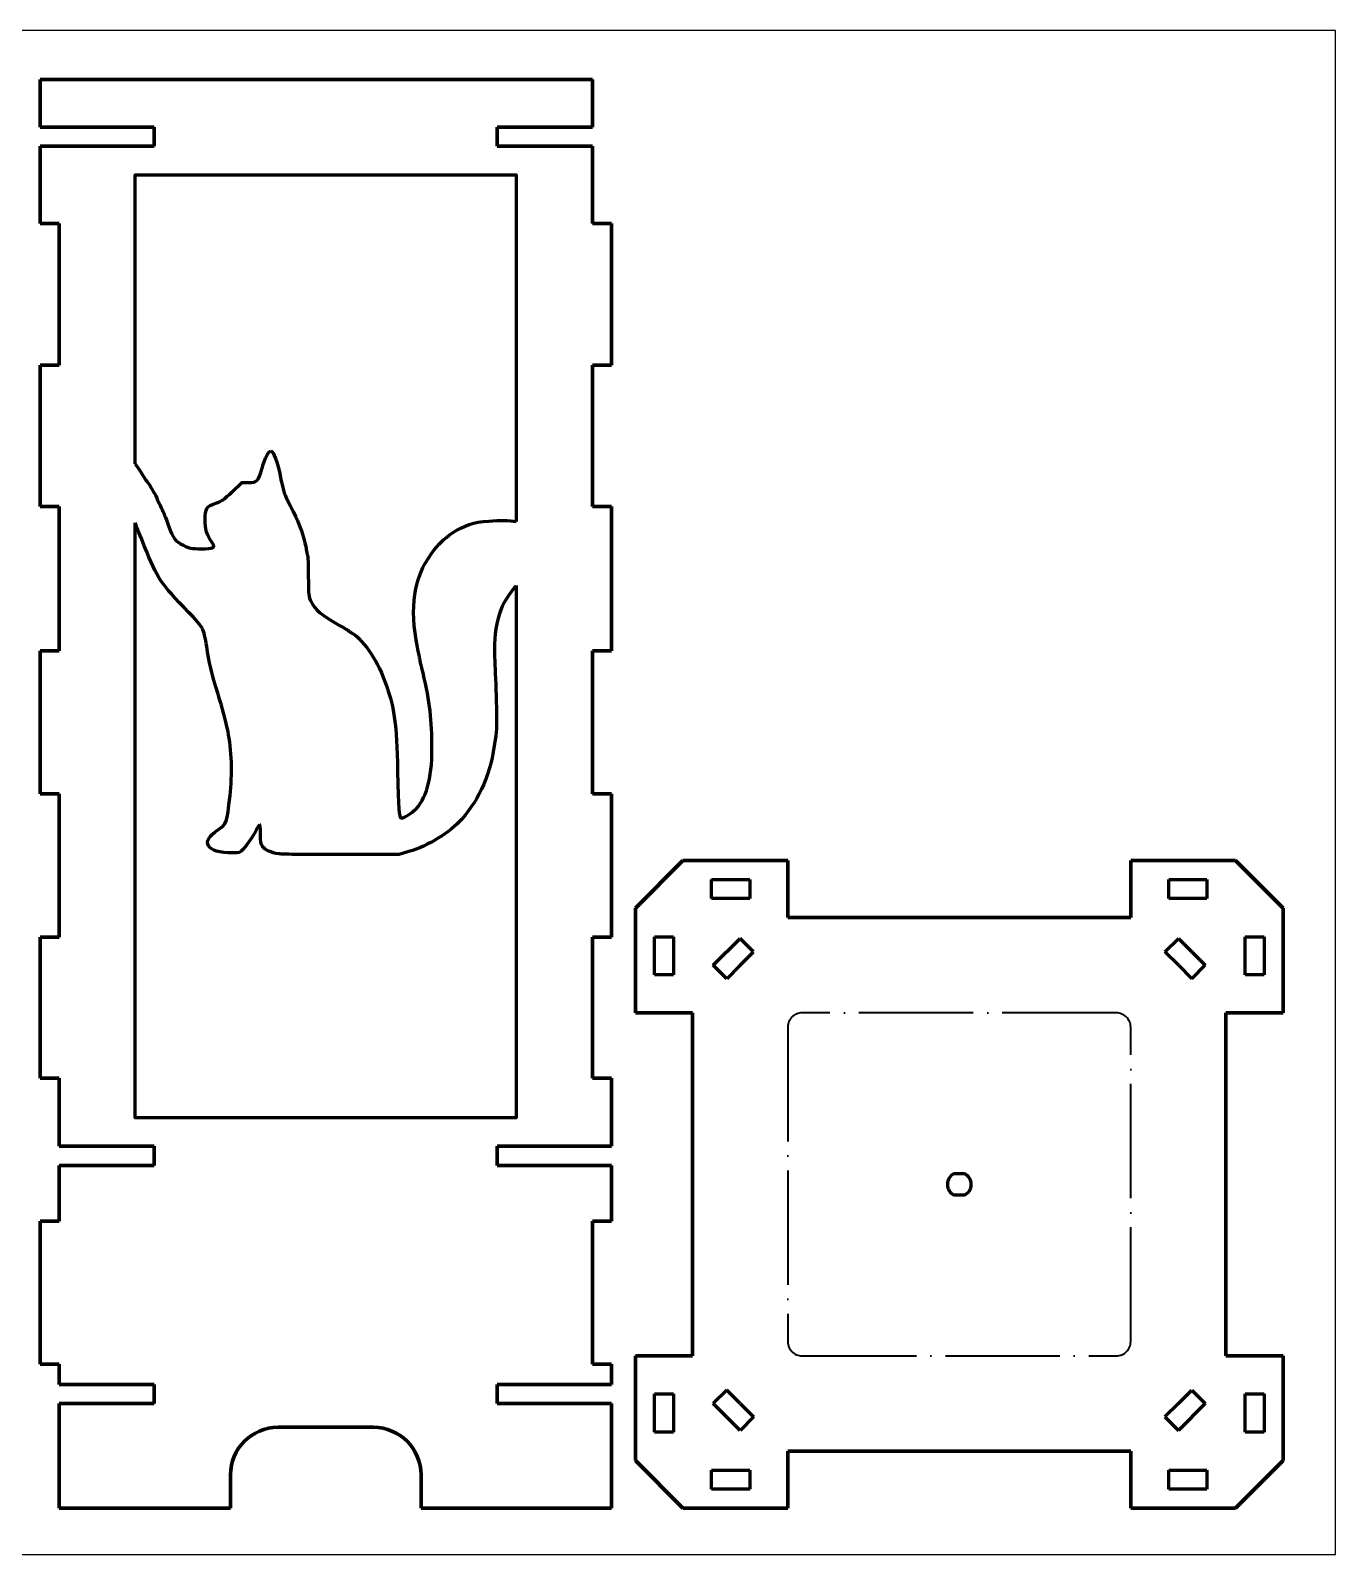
# Model space of a CAD drawing. Header units: millimetres. Extents: x 0 to 650, y 0 to 320.
# Drawn here: x 376 to 650, y 0 to 320 of the extents above; entities that cross this region are included whole.
import ezdxf

# ---------------------------------------------------------------- set-up
doc = ezdxf.new("R2010")
doc.units = ezdxf.units.MM
doc.linetypes.add('ACAD_ISO04W100', pattern=[30, 24, -3, 0, -3])
doc.layers.get('0').update_dxf_attribs({"lineweight": 70})
doc.layers.add('tst', color=2, linetype='ACAD_ISO04W100', lineweight=40)
doc.layers.add('Отверстия', color=220, linetype='Continuous', lineweight=60)
doc.layers.add('Внутренний контур', color=110, linetype='Continuous')

msp = doc.modelspace()

# ---------------------------------------------------------------- linework, layer by layer
at = {"ltscale": 4}
for p, q in [((378, 299.71), (378, 309.71)), ((378, 309.71), (494, 309.71)), ((494, 299.71), (494, 309.71)), ((378, 299.71), (402, 299.71)), ((402, 299.71), (402, 295.71)), ((474, 299.71), (474, 295.71)), ((494, 299.71), (474, 299.71)), ((378, 279.5), (378, 295.71)), ((402, 295.71), (378, 295.71)), ((474, 295.71), (494, 295.71)), ((494, 279.5), (494, 295.71)), ((382, 279.5), (378, 279.5)), ((382, 249.72), (382, 279.5)), ((498, 279.5), (494, 279.5)), ((498, 249.72), (498, 279.5)), ((378, 220.03), (378, 249.72)), ((378, 249.72), (382, 249.72)), ((494, 220.03), (494, 249.72)), ((494, 249.72), (498, 249.72)), ((382, 220.03), (378, 220.03)), ((382, 189.78), (382, 220.03)), ((498, 220.03), (494, 220.03)), ((498, 189.78), (498, 220.03)), ((378, 159.71), (378, 189.78)), ((378, 189.78), (382, 189.78)), ((494, 159.71), (494, 189.78)), ((494, 189.78), (498, 189.78)), ((382, 159.71), (378, 159.71)), ((382, 129.62), (382, 159.71)), ((498, 159.71), (494, 159.71)), ((498, 129.62), (498, 159.71)), ((378, 100.03), (378, 129.62)), ((378, 129.62), (382, 129.62)), ((494, 100.03), (494, 129.62)), ((494, 129.62), (498, 129.62)), ((382, 100.03), (378, 100.03)), ((382, 85.71), (382, 100.03)), ((498, 100.03), (494, 100.03)), ((498, 85.71), (498, 100.03)), ((402, 85.71), (382, 85.71)), ((402, 82.27), (402, 85.71)), ((498, 85.71), (474, 85.71)), ((474, 85.71), (474, 81.71)), ((382, 70), (382, 81.71)), ((382, 70), (382, 81.71)), ((382, 81.71), (402, 81.71)), ((402, 81.71), (402, 82.27)), ((474, 81.71), (498, 81.71)), ((498, 70), (498, 81.71)), ((498, 70), (498, 81.71)), ((378, 39.98), (378, 70)), ((378, 70), (382, 70)), ((494, 39.98), (494, 70)), ((494, 70), (498, 70)), ((382, 39.98), (378, 39.98)), ((382, 39.98), (382, 35.71)), ((498, 39.98), (494, 39.98)), ((498, 39.98), (498, 35.71)), ((382, 35.71), (402, 35.71)), ((402, 35.71), (402, 31.71)), ((498, 35.71), (474, 35.71)), ((474, 35.71), (474, 31.71)), ((382, 31.71), (382, 9.71)), ((402, 31.71), (382, 31.71)), ((474, 31.71), (498, 31.71)), ((498, 31.71), (498, 9.71)), ((418, 14.72), (418, 16.72)), ((458, 14.71), (458, 16.71)), ((382, 9.72), (413, 9.72)), ((498, 9.72), (463, 9.71))]:
    msp.add_line(p, q, dxfattribs=at)
for p, q in [((503, 135.72), (513, 145.72)), ((513, 145.72), (535, 145.72)), ((535, 145.72), (535, 133.72)), ((607, 133.72), (607, 145.72)), ((607, 145.72), (629, 145.72)), ((629, 145.72), (639, 135.72)), ((503, 113.72), (503, 135.72)), ((639, 135.72), (639, 113.72)), ((535, 133.72), (607, 133.72)), ((515, 113.72), (503, 113.72)), ((515, 41.72), (515, 113.72)), ((639, 113.72), (627, 113.72)), ((627, 113.72), (627, 41.72)), ((503, 19.72), (503, 41.72)), ((503, 41.72), (515, 41.72)), ((627, 41.72), (639, 41.72)), ((639, 41.72), (639, 19.72)), ((513, 9.72), (503, 19.72)), ((607, 21.72), (535, 21.72)), ((535, 21.72), (535, 9.72)), ((607, 9.72), (607, 21.72)), ((629, 9.72), (639, 19.72)), ((418, 14.72), (418, 9.72)), ((458, 14.71), (458, 9.71)), ((413, 9.72), (418, 9.72)), ((458, 9.71), (463, 9.71)), ((535, 9.72), (513, 9.72)), ((629, 9.72), (607, 9.72))]:
    msp.add_line(p, q)
at = {"ltscale": 100}
msp.add_line((428, 26.72), (448, 26.71), dxfattribs=at)
at = {"ltscale": 4}
msp.add_arc((428, 16.72), 10, 90, 180, dxfattribs=at)
at = {"ltscale": 100}
msp.add_arc((448, 16.71), 10, 0, 90, dxfattribs=at)
at = {"layer": 'tst'}
for p, q in [((604, 113.72), (538, 113.72)), ((535, 110.72), (535, 44.72)), ((607, 44.72), (607, 110.72)), ((538, 41.72), (604, 41.72))]:
    msp.add_line(p, q, dxfattribs=at)
for centre, start, end in [((538, 110.72), 90, 180), ((604, 110.72), 0, 90), ((538, 44.72), 180, 270), ((604, 44.72), 270, 0)]:
    msp.add_arc(centre, 3, start, end, dxfattribs=at)
at = {"layer": 'Внутренний контур'}
msp.add_lwpolyline([(0, 0), (650, 0), (650, 320), (0, 320)], close=True, dxfattribs=at)
at = {"layer": 'Отверстия'}
for p, q in [((519, 137.72), (519, 141.72)), ((519, 141.72), (527, 141.72)), ((527, 141.72), (527, 137.72)), ((615, 137.72), (615, 141.72)), ((615, 141.72), (623, 141.72)), ((623, 141.72), (623, 137.72)), ((527, 137.72), (519, 137.72)), ((623, 137.72), (615, 137.72)), ((507, 121.72), (507, 129.72)), ((507, 129.72), (511, 129.72)), ((511, 129.72), (511, 121.72)), ((519.34, 123.72), (525, 129.37)), ((519.34, 123.72), (525, 129.37)), ((527.83, 126.54), (525, 129.37)), ((614.17, 126.54), (617, 129.37)), ((617, 129.37), (622.66, 123.72)), ((617, 129.37), (622.66, 123.72)), ((631, 121.72), (631, 129.72)), ((631, 129.72), (635, 129.72)), ((635, 129.72), (635, 121.72)), ((525, 123.72), (527.83, 126.54)), ((617, 123.72), (614.17, 126.54)), ((511, 121.72), (507, 121.72)), ((522.17, 120.89), (519.34, 123.72)), ((525, 123.72), (522.17, 120.89)), ((617, 123.72), (619.83, 120.89)), ((619.83, 120.89), (622.66, 123.72)), ((635, 121.72), (631, 121.72)), ((569.91, 79.97), (572.09, 79.97)), ((572.09, 75.47), (569.91, 75.47)), ((507, 25.72), (507, 33.72)), ((507, 33.72), (511, 33.72)), ((511, 33.72), (511, 25.72)), ((522.17, 34.54), (519.34, 31.72)), ((525, 31.72), (522.17, 34.54)), ((617, 31.72), (619.83, 34.54)), ((619.83, 34.54), (622.66, 31.72)), ((631, 33.72), (635, 33.72)), ((631, 25.72), (631, 33.72)), ((635, 33.72), (635, 25.72)), ((525, 26.06), (519.34, 31.72)), ((525, 31.72), (527.83, 28.89)), ((527.83, 28.89), (525, 26.06)), ((617, 31.72), (614.17, 28.89)), ((614.17, 28.89), (617, 26.06)), ((622.66, 31.72), (617, 26.06)), ((622.66, 31.72), (617, 26.06)), ((511, 25.72), (507, 25.72)), ((635, 25.72), (631, 25.72)), ((519, 13.72), (519, 17.72)), ((519, 17.72), (527, 17.72)), ((527, 17.72), (527, 13.72)), ((615, 17.72), (623, 17.72)), ((615, 13.72), (615, 17.72)), ((623, 17.72), (623, 13.72)), ((527, 13.72), (519, 13.72)), ((623, 13.72), (615, 13.72))]:
    msp.add_line(p, q, dxfattribs=at)
for points in [[(398, 228.99), (398, 289.71), (478, 289.71), (478, 216.92)], [(418.36, 223.15), (420.4, 225.1), (421.81, 225.1)], [(478, 203.45), (478, 91.71), (398, 91.71), (398, 216.6)], [(455.45, 147.6), (453.4, 147), (441.46, 146.96)]]:
    msp.add_lwpolyline(points, dxfattribs=at)
msp.add_lwpolyline([(428.13, 147.12), (428.13, 147.12)], close=True, dxfattribs=at)
for start, end in [(115.8419, 244.1581), (295.8419, 64.1581)]:
    msp.add_arc((571, 77.72), 2.5, start, end, dxfattribs=at)
for points in [[(424.62, 228.08), (425.3, 230.38), (425.97, 231.67), (426.48, 231.67)], [(426.48, 231.67), (427.04, 231.67), (427.86, 229.45), (428.51, 226.13)], [(398, 228.99), (398.36, 228.51), (398.72, 227.98), (399.07, 227.4)], [(399.07, 227.4), (399.66, 226.43), (400.27, 225.52), (400.42, 225.36)], [(421.81, 225.1), (423.59, 225.1), (423.8, 225.32), (424.62, 228.08)], [(400.42, 225.36), (400.76, 225.02), (402.01, 222.88), (402.5, 221.81)], [(428.51, 226.13), (428.91, 224.09), (429.36, 222.5), (429.74, 221.76)], [(402.5, 221.81), (402.7, 221.39), (403.2, 220.3), (403.62, 219.4)], [(414.89, 220.73), (416.12, 221.14), (416.61, 221.48), (418.36, 223.15)], [(429.74, 221.76), (431.97, 217.41), (432.52, 216.19), (433.11, 214.21)], [(403.62, 219.4), (404.04, 218.5), (404.66, 216.97), (405, 216)], [(412.65, 217.21), (412.66, 219.64), (412.95, 220.09), (414.89, 220.73)], [(399.9, 211.79), (399.01, 214.01), (398.43, 215.45), (398, 216.6)], [(405, 216), (405.92, 213.35), (406.37, 212.75), (408.1, 211.91)], [(414.22, 212.34), (413, 214.2), (412.65, 215.31), (412.65, 217.21)], [(460.21, 210.2), (461.78, 212.34), (462.65, 213.18), (464.61, 214.49)], [(464.61, 214.49), (467.05, 216.12), (468.97, 216.75), (472.25, 216.99)], [(472.25, 216.99), (474.55, 217.16), (476.42, 217.15), (478, 216.92)], [(409.26, 197.81), (403.22, 204.02), (402.77, 204.69), (399.9, 211.79)], [(408.1, 211.91), (409.48, 211.23), (409.73, 211.18), (411.82, 211.18)], [(411.82, 211.18), (414.42, 211.18), (414.84, 211.38), (414.22, 212.34)], [(433.11, 214.21), (433.47, 212.98), (433.83, 211.56), (433.91, 211.04)], [(433.91, 211.04), (433.99, 210.52), (434.1, 210.01), (434.17, 209.9)], [(434.17, 209.9), (434.24, 209.79), (434.31, 207.76), (434.33, 205.4)], [(457.26, 190.5), (455.55, 198.9), (456.49, 205.13), (460.21, 210.2)], [(434.33, 205.4), (434.36, 201.42), (434.39, 201.04), (434.84, 200.18)], [(477.58, 202.97), (474.25, 199.01), (473.04, 194.46), (473.48, 187.41)], [(478, 203.45), (477.87, 203.3), (477.73, 203.14), (477.58, 202.97)], [(434.84, 200.18), (435.82, 198.31), (436.81, 197.48), (440.91, 195.07)], [(412.1, 194.43), (411.83, 194.96), (410.55, 196.48), (409.26, 197.81)], [(413, 190.64), (412.74, 192.45), (412.41, 193.82), (412.1, 194.43)], [(440.91, 195.07), (442, 194.44), (442.94, 193.86), (443, 193.78)], [(443, 193.78), (443.06, 193.71), (443.39, 193.51), (443.74, 193.33)], [(443.74, 193.33), (444.5, 192.94), (446.44, 190.79), (447.53, 189.14)], [(415.4, 180.62), (414.06, 185.01), (413.46, 187.49), (413, 190.64)], [(447.53, 189.14), (448.71, 187.34), (449.89, 184.87), (450.76, 182.38)], [(457.76, 187.98), (457.72, 188.24), (457.49, 189.37), (457.26, 190.5)], [(458.42, 185.11), (458.1, 186.43), (457.81, 187.73), (457.76, 187.98)], [(473.48, 187.41), (473.57, 185.9), (473.71, 182.21), (473.79, 179.19)], [(460.3, 169.19), (460.3, 175.29), (459.87, 178.93), (458.42, 185.11)], [(417.47, 172.84), (417.08, 174.71), (416.2, 177.98), (415.4, 180.62)], [(450.76, 182.38), (452.44, 177.56), (452.82, 174.62), (453.08, 164.51)], [(473.79, 179.19), (473.91, 174.72), (473.88, 173.23), (473.58, 171.09)], [(417.91, 159.36), (418.42, 163.66), (418.24, 169.23), (417.47, 172.84)], [(473.58, 171.09), (472.62, 163.98), (470.43, 158.8), (466.55, 154.4)], [(456.59, 156.22), (459.05, 158.44), (460.31, 162.84), (460.3, 169.19)], [(453.08, 164.51), (453.29, 156.42), (453.39, 154.86), (453.74, 154.65)], [(415.46, 152.25), (417.16, 153.37), (417.22, 153.53), (417.91, 159.36)], [(453.74, 154.65), (454.03, 154.47), (455.61, 155.33), (456.59, 156.22)], [(466.55, 154.4), (464.08, 151.61), (459.41, 148.75), (455.45, 147.6)], [(418.48, 147.31), (412.86, 147.31), (411.45, 149.6), (415.46, 152.25)], [(423.35, 152.06), (422.58, 150.53), (421.62, 149.13), (420.68, 148.13)], [(424.09, 153.3), (424, 153.24), (423.67, 152.69), (423.35, 152.06)], [(424.28, 151.34), (424.27, 152.48), (424.19, 153.36), (424.09, 153.3)], [(424.73, 148.68), (424.37, 149.18), (424.29, 149.63), (424.28, 151.34)], [(420.68, 148.13), (419.94, 147.35), (419.84, 147.31), (418.48, 147.31)], [(428.13, 147.12), (426.44, 147.37), (425.32, 147.88), (424.73, 148.68)], [(441.46, 146.96), (434.89, 146.94), (428.9, 147.01), (428.13, 147.12)]]:
    msp.add_open_spline(points, degree=3, dxfattribs=at)

doc.saveas('drawing.dxf')
